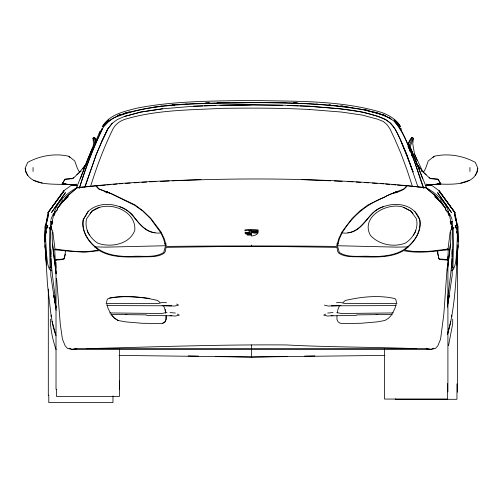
<?xml version="1.0" encoding="UTF-8"?>
<svg xmlns="http://www.w3.org/2000/svg" width="503" height="503" viewBox="0 0 503 503"><rect width="100%" height="100%" fill="white"/><g stroke="black" fill="none" stroke-linecap="round" stroke-linejoin="round"><path stroke-width="0.75" d="M166.034 315.827L166.034 319.556L165.103 321.882L162.777 323.278L159.049 323.511L142.053 323.278L125.75 321.882L118.067 320.486L114.338 318.154L111.779 315.362L114.571 318.154L118.067 320.486M51.048 258.567L50.765 275.311L56.091 310.257M457.9 244.879C456.032 274.795 455.768 305.44 447.576 334.457M457.981 241.93L458.057 227.57L455.416 216.78M457.258 250.513L456.428 265.062L457.824 246.2L457.126 254.348C459.717 240.377 457.799 226.287 454.328 212.668L455.674 220.962M451.952 254.116L452.14 249.463M443.853 249.695L448.274 249.695L447.808 259.473L443.388 259.473M451.964 256.888L452.348 249.381M166.267 315.827L166.034 319.556L164.871 321.882L162.777 323.278M421.822 171.385L421.916 169.901L414.529 154.113L412.774 143.795L413.34 138.344L412.63 137.42L411.718 137.659L410.461 139.086L408.26 143.078M447.374 270.168C448.827 256.838 451.593 243.276 450.606 229.896M447.11 268.086L443.853 313.966L440.59 339.116L437.799 345.869L435.466 348.428L431.046 349.359L71.954 349.359L67.534 348.428L65.201 345.869L62.41 339.116L60.316 324.441L56.588 278.335M55.89 259.473L61.479 259.24L64.038 258.542L64.969 255.75L65.434 250.859L54.726 249.695L55.192 259.473L59.612 259.473M50.709 220.874L50.533 226.174L50.998 229.664L50.533 226.174M452.002 230.129L452.467 226.174L452.291 220.874M453.165 228.5L453.398 244.804L452.933 267.621L452.7 266.923L453.165 268.086M450.374 244.106L447.374 270.017M51.928 224.545L52.318 221.245M47.584 216.78L44.943 227.57L45.018 241.93M477.617 168.423C475.863 186.336 450.304 184.312 437.421 184.023M447.444 300.618C450.323 275.776 454.624 250.5 451.769 225.476M452.467 226.174L452.002 229.664L452.235 227.105L452.002 227.802M51.231 225.476C48.357 250.758 52.746 276.292 55.657 301.391M51.696 224.778C51.947 221.131 56.493 205.067 50.941 219.478M51.463 315.13C51.614 322.039 53.582 329.151 55.984 335.671M337.375 313.036L337.897 309.54L339.525 305.579M447.393 307.163L452.235 275.311L451.952 258.567M47.326 220.962L48.672 212.668L45.176 230.6L44.71 235.253L44.71 242.471L46.572 265.062L45.176 246.2L45.874 254.348L45.735 250.513M450.141 231.996L448.041 248.991C433.668 250.865 418.867 253.386 404.494 249.928C413.806 242.968 422.042 231.896 419.867 219.654C412.63 200.521 386.97 200.961 373.289 212.436C363.933 221.509 357.507 235.008 342.084 232.927L339.525 238.516L337.431 245.734L339.292 252.487C349.264 258.806 362.204 255.071 373.289 256.681C383.575 256.26 394.365 255.518 403.331 249.928C413.441 243.653 421.753 232.015 419.634 219.654L414.742 211.266M92.923 147.48L93.545 143.795L92.986 138.344L93.696 137.42L94.602 137.659L95.859 139.086M51.696 224.545L52.281 221.245M54.607 214.819L55.192 211.266L54.261 215.46M51.231 227.337L51.463 226.174M448.506 345.636L452.7 323.743L452.7 319.091M46.477 223.275L45.641 227.105L47.974 212.668L58.914 197.893M52.394 229.896C51.394 244.533 54.544 259.341 56.122 273.909M53.676 214.882L54.028 213.366M106.422 302.787L107.12 299.763L108.051 298.593C124.166 294.915 141.657 296.72 157.653 300.461L159.979 302.51M165.569 245.734L163.708 252.487C153.736 258.806 140.796 255.071 129.711 256.681C119.425 256.26 108.635 255.518 99.669 249.928C89.559 243.653 81.247 232.015 83.366 219.654L88.258 211.266C100.82 199.993 120.695 203.64 132.27 214.53C139.306 224.225 147.555 234.574 160.916 232.927L163.475 238.516L165.569 245.734L106.422 247.13L95.476 246.898M450.839 321.417L447.343 334.457M65.201 254.116L64.038 259.007L63.34 259.473L55.424 260.17L55.89 268.086M415.83 230.286L415.208 232.461L413.447 235.046M409.253 145.914L412.63 137.42M395.76 305.579L394.949 308.377L392.617 313.036M53.702 215.183L54.073 213.97M410.039 146.939L413.34 138.344M79.411 188.216C85.321 167.782 93.281 148.008 102.461 128.831C105.228 124.26 109.063 120.305 113.873 117.891C157.238 100.405 205.664 104.19 251.5 102.518C289.37 102.807 327.56 103.021 364.908 109.968C373.93 112.685 383.902 113.766 391.686 119.519C399.344 124.241 402.639 132.88 406.128 140.708C412.781 156.144 418.414 171.995 423.589 187.984M85.001 187.028L96.406 153.981L101.996 140.941L107.818 129.064L112.244 123.241L117.369 119.519L124.354 116.489L140.651 112.068L162.544 108.805L193.517 106.246L222.622 105.083L251.5 104.85L280.378 105.083L309.483 106.246L340.456 108.805L362.349 112.068L378.646 116.489L385.631 119.519L390.756 123.241L395.182 129.064L401.004 140.941L406.594 153.981L417.999 187.028M90.817 185.651C96.953 166.153 104.077 146.926 113.175 128.598C115.671 123.952 120.098 120.871 125.052 119.286C156.609 109.805 189.996 110.012 222.622 108.34C251.657 107.969 280.712 107.944 309.716 109.503M79.411 187.984C85.969 167.857 93.061 147.832 102.461 128.831M391.686 314.432L391.919 313.734M84.774 187.028L96.406 154.214L101.996 141.173L107.585 129.064L112.244 123.241M56.94 210.568L57.726 208.475M80.342 178.898L88.49 157.477L100.135 131.164M85.931 164.462L87.327 160.966M49.835 268.086L50.3 266.923L50.067 267.621L49.602 244.804L49.835 228.5M47.741 225.709L46.572 228.5L47.741 225.709C43.868 234.788 46.553 245.426 46.572 255.046C47.364 259.95 47.15 265.345 49.835 269.721L51.231 270.419M54.261 212.668C57.518 201.219 66.981 193.183 77.003 187.594M92.451 147.693L76.613 187.518L78.789 187.902M87.094 161.199L93.149 146.995M425.871 186.116L426.852 184.023M101.996 141.173L107.818 129.064M391.919 314.897L392.151 314.432L356.526 314.897M408.329 144.21L411.718 137.659M99.072 133.792L100.732 130.629M55.89 211.97L57.763 208.607M58.518 207.261L62.642 199.861M475.291 175.409L477.152 172.145L477.85 168.191L475.291 162.368C463.068 155.66 447.701 153.031 434.07 156.314L428.248 160.966L425.689 168.191L423.822 171.68L421.904 171.158M88.258 211.266L83.133 219.654C80.958 231.896 89.194 242.968 98.506 249.928C84.133 253.386 69.332 250.865 54.959 248.991L52.859 231.996M101.531 129.296L102.291 128.07M103.436 126.228L105.724 122.543L108.981 119.752L105.278 123.751M85.931 164.23L82.995 168.794L84.724 166.267M90.043 213.832L91.753 211.266C106.598 199.534 136.181 209.487 134.829 230.129C129.919 244.389 110.591 247.891 97.808 243.175C89.672 238.183 84.133 228.305 86.629 218.723L91.986 211.266L99.437 207.311M342.084 232.927C351.811 216.554 366.599 204.036 384.468 197.295C391.183 192.02 402.469 193.253 407.292 185.651L421.96 187.286M48.206 212.668L63.806 190.775L71.734 185.01M102.228 126.737C109.314 114.357 124.518 111.364 137.162 108.107C174.799 100.776 213.316 101.084 251.5 100.424C295.06 101.575 339.739 99.833 381.909 112.534C389.234 115.413 396.766 119.5 400.539 126.737M63.806 190.775L47.974 212.668L64.038 191.008L59.851 196.642M102.926 126.272L105.724 122.543L103.159 126.039L104.222 124.895M62.177 202.42L66.371 196.83L77.078 187.751L66.371 196.83L59.851 205.343L62.177 202.42L68.232 196.598L61.479 202.885L57.518 208.009M58.914 206.557L57.983 207.777L58.914 206.588M86.397 163.657L79.876 171.913L73.822 177.735L72.426 178.666L64.969 179.364L62.177 184.023L64.271 184.488L65.579 184.023M433.083 157.477L434.07 156.314M391.221 315.362L388.662 318.154L384.933 320.486L377.25 321.882L360.947 323.278L343.951 323.511L340.223 323.278L338.129 321.882L336.966 319.556L336.966 315.827M105.026 125.109C109.629 119.947 115.659 116.206 122.254 114.162C154.075 104.794 187.606 104.083 220.528 102.983C268.615 102.386 317.123 101.788 364.675 109.968C373.83 112.615 383.525 114.319 391.686 119.519M395.647 305.579L396.113 304.183M343.021 302.51L345.347 300.461C361.343 296.739 378.834 294.915 394.949 298.593L395.88 299.763L396.578 302.787M76.846 174.711L79.876 172.145M257.492 233.851L255.166 235.228L251.5 236.102L251.5 235.756M325.667 314.079L323.687 315.13L327.648 316.06L332.986 315.614M73.822 177.735L72.426 178.433L64.969 179.131L62.177 183.79L75.683 185.186L62.177 183.79L71.181 184.72M51.231 221.05L50.765 221.748L52.859 221.98M383.538 206.614C368.001 210.663 364.568 231.342 347.906 232.694M451.769 270.419L453.165 269.721C456.818 262.874 456.064 254.619 456.894 247.13C457.001 240.132 458.409 232.166 455.259 225.709L456.428 228.5L455.259 225.709M117.3 115.759L120.462 114.426M433.838 348.195L431.046 349.359L426.154 348.661L76.846 348.661L71.954 349.359L69.163 348.195M452.933 228.268L454.096 227.802L452.599 227.947M64.271 184.255L65.484 183.79M117.406 115.753L121.091 114.395M448.274 249.695C433.479 251.355 418.395 253.764 403.563 250.626C391.032 257.97 376.074 257.014 362.116 256.914C354.345 256.455 345.68 257.75 338.827 253.185L337.664 251.324L336.966 247.363L272.224 246.432L230.776 246.432L166.034 247.363L165.336 251.324L164.173 253.185C157.313 257.75 148.655 256.473 140.884 256.914C126.926 257.014 111.968 257.97 99.437 250.626L84.297 252.255L65.434 250.859M460.849 183.092L469.45 180.294M123.285 113.559L129.126 111.949M123.285 113.791L129.856 111.98M81.096 171.158L79.178 171.68L77.311 168.191L74.752 160.966L68.93 156.314C55.299 153.031 39.932 155.66 27.709 162.368L25.15 168.191C27.445 185.984 51.01 183.809 64.271 184.488M124.354 116.489L140.884 112.068L162.544 108.805M166.971 312.338L161.847 313.501L109.773 312.941M431.819 184.72L440.823 183.79L427.317 185.186L440.823 183.79L438.031 179.131L430.574 178.433L429.178 177.735L423.124 171.913L416.603 163.657M438.729 184.488L440.823 184.023L438.031 179.364L430.574 178.666L429.178 177.735M150.711 107.736L152.22 107.485M153.723 107.24L155.232 106.988M156.735 106.743L158.998 106.366M72.187 349.359L76.846 348.661M109.679 297.895C122.77 295.663 136.162 296.971 149.272 298.361M425.689 185.418L427.55 185.186L425.456 185.418M424.211 187.902L426.387 187.518L410.549 147.693M430.317 184.878L427.317 185.186L431.511 184.953M104.945 191.863L107.227 191.63M81.04 187.286L105.46 185.066M107.013 184.928L110.88 184.582M113.2 184.381L117.073 184.035M119.393 183.834L122.487 183.557M105.536 191.957L107.026 191.832M327.648 313.036L332.986 312.589M165.927 105.511L167.474 105.385M172.108 105.014L173.654 104.888M160.52 106.183L162.067 106.058M165.927 105.743L168.247 105.555M172.108 105.246L174.428 105.058M179.062 104.681L180.602 104.555M185.242 104.184L186.783 104.058M125.605 183.362L130.271 183.067M134.163 182.822L138.834 182.526M141.947 182.331L146.618 182.036M149.731 181.841L155.943 181.526M248.847 230.626L250.167 230.55M160.602 181.332L169.14 180.961M172.246 180.829C250.412 177.427 328.887 178.527 406.826 185.651L404.028 188.914L391.221 193.806L367.938 204.979L359.783 211.034L352.1 218.491L342.084 231.764L338.827 238.516L336.501 246.432C279.85 245.791 223.15 245.791 166.499 246.432L164.173 238.516L160.916 231.764L150.9 218.491L143.217 211.034L135.062 204.979L111.779 193.806L98.972 188.914L96.174 185.651L122.487 183.325L152.063 181.464L200.967 179.596M205.469 103.115L209.367 102.958M336.482 302.718L340.921 302.555L344.649 303.485L396.98 303.485M340.921 305.579L328.346 306.05L324.391 305.114M205.469 102.996L209.367 102.87M193.517 106.246L202.879 105.944M204.444 105.894L215.73 105.536M220.05 105.391L251.5 104.844L282.717 105.391M164.519 243.842L166.072 243.804M407.524 246.898L396.578 247.13L337.431 245.734M393.227 312.941L341.153 313.501L336.765 312.501M331.144 315.827L356.294 315.362M118.972 355.401L251.5 357.048L287.477 356.382M304.686 356.061L314.853 355.873M228.878 102.392L217.177 102.618L228.878 102.455M222.389 105.316L251.5 104.844M86.629 348.661C153.151 346.963 219.648 344.429 286.201 344.939C329.553 347.246 372.993 346.988 416.371 348.661M215.523 356.382L251.5 357.048L384.808 355.388M376.118 314.557L377.684 314.538M106.517 192.743L109.648 192.718M407.292 185.884L397.458 185.066M407.914 185.884L426.154 187.751M76.846 187.751L95.708 185.651L98.506 188.914L111.314 193.806L134.597 205.211L142.751 211.034L150.435 218.491L160.916 232.927M105.687 191.473L107.221 191.473M450.141 221.98L452.235 221.748L451.769 221.05M258.001 230.776L251.5 230.776L251.5 231.122L258.001 231.122L258.001 230.676M253.933 231.336L249.067 231.336L249.067 232.713M251.5 232.021L258.001 232.021L258.001 232.367M249.331 233.059L244.999 233.059L244.999 232.713L258.001 232.713L258.001 233.059L253.669 233.059M251.5 233.373L245.389 233.373L245.389 233.719M251.5 234.033L246.13 234.033L246.13 234.379M94.979 247.595L96.758 247.595M406.242 247.595L408.021 247.595M54.726 249.695L59.147 249.695M106.02 303.485L158.351 303.485L162.079 302.555L166.518 302.718M106.888 305.579L171.624 305.811M396.113 305.579L331.376 305.811M393.352 192.718L396.483 192.743M274.122 102.455L285.823 102.618L274.122 102.392M125.316 314.538L126.882 314.557M146.474 314.897L110.849 314.432L111.081 314.897M146.706 315.362L171.856 315.827M188.147 355.873L198.314 356.061M336.928 243.804L338.481 243.842M293.633 102.87L297.531 102.996M287.27 105.536L298.323 105.894M299.889 105.944L309.483 106.246M162.079 305.579L174.654 306.05L178.609 305.114L176.635 304.07M293.633 102.958L297.531 103.115M447.11 259.473L439.66 259.007L438.962 258.542L438.497 257.146L437.566 250.859L437.748 253.468M301.8 179.596L330.521 180.829M334.401 180.998L342.166 181.332M347.598 181.564L353.037 181.841M71.489 184.953L75.683 185.186L72.683 184.878M356.149 182.036L360.821 182.331M364.713 182.576L368.605 182.822M372.497 183.067L377.162 183.362M309.483 109.503L341.619 112.068L362.349 115.093L377.948 119.286L383.538 121.613L387.033 124.643L389.825 128.598L394.484 138.382L400.772 153.05L407.059 170.052L412.183 185.651M329.214 104.888L330.748 105.014M335.35 105.385L336.884 105.511M341.487 105.888L343.021 106.014M316.217 104.058L317.758 104.184M322.398 104.555L323.938 104.681M328.572 105.058L330.892 105.246M333.979 105.492L337.073 105.743M340.16 105.995L342.48 106.183M309.251 106.246C334.772 108.711 361.619 108.793 385.399 119.519C397.741 126.85 400.539 142.261 406.594 154.214M395.773 191.832L397.295 191.957M170.014 312.589L175.352 313.036M170.014 315.614L175.352 316.06L179.313 315.13L177.333 314.079M380.274 183.557L383.399 183.834M385.744 184.035L389.649 184.381M391.988 184.582L395.892 184.928M50.401 227.947L48.904 227.802L50.067 228.268M395.773 191.63L398.055 191.863M77.544 185.418L75.45 185.186L77.311 185.418M426.154 348.661L430.813 349.359M363.556 109.365L365.077 109.616M344.002 106.366L349.277 107.24M350.78 107.485L352.289 107.736M363.581 109.597L365.084 109.849M403.563 207.311C387.782 201.596 359.928 216.743 370.497 235.486C379.067 244.735 393.528 247.545 405.192 243.175C413.328 238.183 418.867 228.305 416.371 218.723L411.014 211.266L403.563 207.311L411.247 211.266L412.957 213.832M155.094 232.694C138.432 231.342 134.999 210.663 119.463 206.614M366.568 109.937L368.762 110.541M373.874 111.949L379.715 113.559M365.838 109.968L370.221 111.176M371.679 111.578L381.18 114.194M33.55 180.294L42.151 183.092M447.808 260.17L439.66 259.473L438.962 259.007L438.497 257.146M55.424 260.17L56.122 260.403M381.909 114.395L385.594 115.753M437.516 183.79L438.729 184.255M382.538 114.426L385.7 115.759M425.997 187.594C436.019 193.183 445.482 201.219 448.739 212.668M388.894 117.419L390.812 118.469M431.266 185.01L439.194 190.775L455.026 212.668L457.359 227.105L456.523 223.275M423.124 172.145L426.154 174.711M440.823 202.42L436.629 196.83L425.922 187.751L436.629 196.83L443.149 205.343L440.823 202.42L434.768 196.598L441.521 202.885L445.482 208.009M397.722 123.751L394.019 119.752L397.276 122.543L400.074 126.272M398.778 124.895L399.841 126.039L397.276 122.543L399.564 126.228M394.717 121.845C409.907 140.607 415.094 166.028 423.589 188.216M68.93 156.314L69.917 157.477M444.086 206.588L445.017 207.777L444.086 206.557M443.149 196.642L438.962 191.008L455.026 212.668L444.086 197.893M439.194 190.775L454.794 212.668M89.553 235.046L87.792 232.461L87.17 230.286M418.276 166.267L419.98 168.826L417.069 164.23M111.081 313.734L111.547 314.432M400.709 128.07L401.469 129.296M110.383 313.036L108.051 308.377L107.24 305.579M27.709 175.409L25.848 172.145L25.383 168.423M440.358 199.861L444.482 207.261M445.237 208.607L447.11 211.97M94.602 137.659L95.96 140.28M409.058 148.442L408.084 146.625M107.353 305.579L106.888 304.183M408.065 146.58L409.052 148.637M76.148 184.023L77.129 186.116M408.455 143.506L414.51 157.477L422.658 178.898M93.696 137.42L95.677 142.041M409.851 146.995L415.906 161.199M163.475 305.579L165.103 309.54L165.751 313.036M410.259 151.453L409.675 150.039L410.259 151.491M411.712 155.006L412.297 156.427M401.004 141.173L413.114 171.913L406.864 154.955M92.986 138.344L94.985 143.217M414.529 154.113L417.075 160.4M409.675 149.812L410.259 151.258M411.712 154.867L412.297 156.314M415.673 160.966L417.069 164.462M56.091 349.629C52.696 339.909 50.476 329.421 50.3 319.091M445.274 208.475L446.06 210.568M448.739 215.46L447.808 211.266L448.274 211.97L448.041 211.266L448.393 214.819M50.998 227.802L50.765 227.105L50.998 230.129M55.657 334.457L52.161 321.417M448.928 213.97L449.298 215.183M437.799 254.116L438.264 255.75M452.059 219.478C446.507 205.067 451.053 221.131 451.304 224.778M448.972 213.366L449.324 214.882M451.537 226.174L451.769 227.337M56.053 307.075L53.796 295.569L56.135 307.811M450.719 221.245L451.304 224.545M165.103 309.54L165.625 313.036M451.537 315.13L451.769 316.758L451.769 315.362M56.122 273.676L52.626 244.106M450.682 221.245L451.072 224.545M50.652 249.381L51.036 256.888M50.86 249.463L51.048 254.116M45.1 244.879L47.508 284.855L51.231 316.758L51.231 315.362M469.934 167.486L469.934 171.448M457.824 225.709L457.824 227.237M457.409 254.084L457.409 392.189M456.95 383.858L456.95 399.307L395.264 399.307L395.264 398.741M456.661 231.531L456.661 232.927M447.909 248.363L447.909 249.928M447.909 256.543L447.909 391.938M447.444 383.613L447.444 399.061L384.518 399.061L384.468 349.032M258.001 230.248L258.001 229.902L252.833 229.425L247.526 229.588L244.999 229.902L244.999 230.248M258.001 231.77L258.001 231.424L251.5 231.424L251.5 231.77M251.5 230.525L251.5 230.179L247.099 230.405L244.999 230.676L244.999 231.022M251.5 244.999L251.5 246.564M251.5 344.939L251.5 357.048M119.456 348.969L119.456 389.341M119.406 381.01L119.406 396.458L56.481 396.458L56.481 389.165M112.968 395.886L112.968 402.576L48.785 402.576L48.785 395.132M56.015 262.497L56.015 389.341M48.307 289.112L48.307 395.314M46.339 231.531L46.339 232.927M45.176 225.709L45.176 227.237M33.066 167.486L33.066 171.448M449.204 295.569L447.45 304.749L449.204 295.569M57.053 204.514L51.463 212.668L65.434 192.636L57.053 204.514M251.5 234.7L247.375 234.7L247.375 235.046L251.5 235.046L251.5 234.7M445.947 204.514L437.566 192.636L451.537 212.668L445.947 204.514"/></g></svg>
